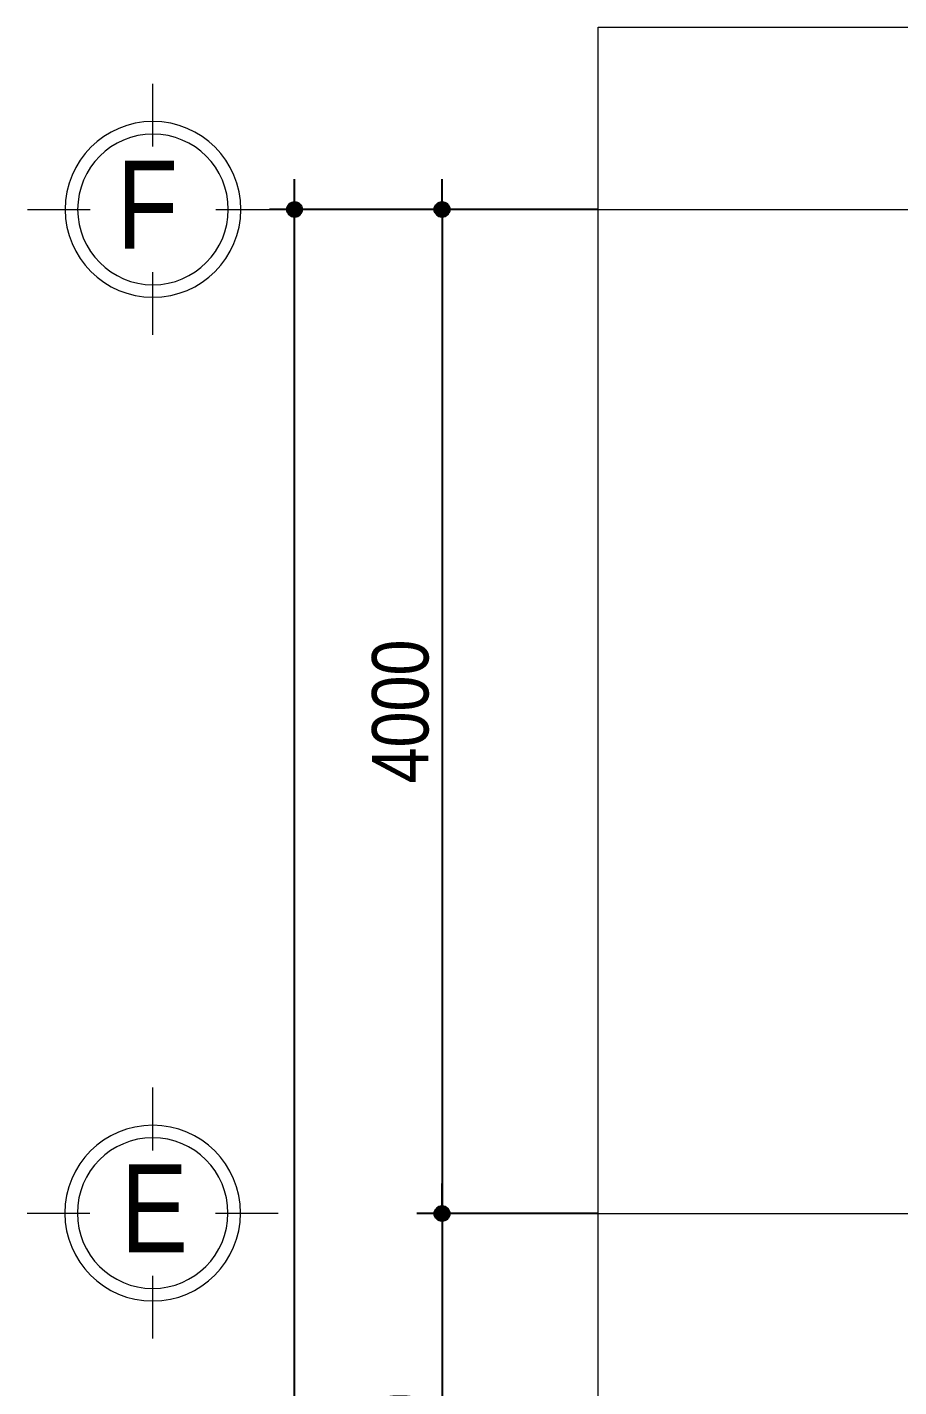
# Model space of a CAD drawing. Extents: x -79995 to 347433, y -157641 to 104789.
# Drawn here: x -17830 to -14358, y 71562 to 76977 of the extents above; entities that cross this region are included whole.
import ezdxf
from ezdxf.enums import TextEntityAlignment as Align

# ---------------------------------------------------------------- set-up
doc = ezdxf.new("R2010")
doc.units = 0
doc.linetypes.add('ACAD_ISO10W100', pattern=[18, 12, -3, 0, -3])
doc.layers.get('DEFPOINTS').update_dxf_attribs({"linetype": 'CONTINUOUS'})
doc.layers.add('DIM', color=1, linetype='CONTINUOUS')
doc.layers.add('TAGS', color=60, linetype='CONTINUOUS')
doc.layers.add('TEN TRUC', color=3, linetype='CONTINUOUS', lineweight=18)
doc.layers.add('TRUC', color=24, linetype='CONTINUOUS', lineweight=0)
doc.styles.add('HEL-CONDENSE', font='')
doc.styles.add('VNI-HELVE-CONDENSEN', font='')
doc.styles.get('HEL-CONDENSE').set_extended_font_data('VNI-Helve-Condense')
doc.styles.get('VNI-HELVE-CONDENSEN').set_extended_font_data('VNI-Helve-Condense')
doc.dimstyles.new('D100', dxfattribs={"dimtxt": 225, "dimasz": 1.2, "dimexe": 100, "dimexo": 0, "dimgap": 50, "dimtad": 1, "dimdec": 0, "dimzin": 13, "dimdsep": 46, "dimtxsty": 'HEL-CONDENSE', "dimblk": 'D50', "dimcen": 0, "dimclrd": 1, "dimclre": 1, "dimclrt": 7, "dimadec": 0, "dimazin": 0, "dimtfac": 1, "dimtdec": 0, "dimtmove": 0, "dimatfit": 3, "dimldrblk": 'D50', "dimfxl": 1, "dimtolj": 1, "dimtzin": 13, "dimarcsym": 0})

# ---------------------------------------------------------------- blocks, each defined once
blk = doc.blocks.new('D50')
at = {"layer": 'DIM'}
blk.add_hatch(color=256, dxfattribs=at).paths.add_polyline_path([(25, 0, 1), (-25, 0, 1)])
blk.add_line((25, 0), (100, 0), dxfattribs=at)
blk.add_circle((0, 0), 25, dxfattribs=at)
blk = doc.blocks.new('*D405')
at = {"layer": 'DEFPOINTS', "color": 0, "transparency": 16777216}
for p in [(-15555.5, 76251.7), (-16177.4, 72251.7), (-15555.5, 72251.7)]:
    blk.add_point(p, dxfattribs=at)
at = {"layer": 'DIM', "color": 1, "lineweight": -2, "transparency": 16777216}
for p, q in [((-15555.5, 76251.7), (-16277.4, 76251.7)), ((-16177.4, 76250.5), (-16177.4, 72252.9)), ((-15555.5, 72251.7), (-16277.4, 72251.7))]:
    blk.add_line(p, q, dxfattribs=at)
at = {"layer": 'DIM', "color": 1, "lineweight": -2, "transparency": 16777216, "xscale": 1.199999999999999, "yscale": 1.199999999999999, "zscale": 1.199999999999999}
for p, rotation in [((-16177.4, 76251.7), 90), ((-16177.4, 72251.7), 270)]:
    blk.add_blockref('D50', p, dxfattribs=dict(at, rotation=rotation))
at = {"layer": 'DIM', "color": 7, "transparency": 16777216, "insert": (-16342.3, 74251.7), "char_height": 225, "attachment_point": 5, "rotation": 90, "style": 'HEL-CONDENSE'}
blk.add_mtext('\\A1;4000', dxfattribs=at)
blk = doc.blocks.new('*D406')
at = {"layer": 'DEFPOINTS', "color": 0, "transparency": 16777216}
for p in [(-15555.5, 72251.7), (-16177.4, 70251.7), (-15555.5, 70251.7)]:
    blk.add_point(p, dxfattribs=at)
at = {"layer": 'DIM', "color": 1, "lineweight": -2, "transparency": 16777216}
for p, q in [((-15555.5, 72251.7), (-16277.4, 72251.7)), ((-16177.4, 72250.5), (-16177.4, 70252.9)), ((-15555.5, 70251.7), (-16277.4, 70251.7))]:
    blk.add_line(p, q, dxfattribs=at)
at = {"layer": 'DIM', "color": 1, "lineweight": -2, "transparency": 16777216, "xscale": 1.199999999999999, "yscale": 1.199999999999999, "zscale": 1.199999999999999}
for p, rotation in [((-16177.4, 72251.7), 90), ((-16177.4, 70251.7), 270)]:
    blk.add_blockref('D50', p, dxfattribs=dict(at, rotation=rotation))
at = {"layer": 'DIM', "color": 7, "transparency": 16777216, "insert": (-16342.3, 71251.7), "char_height": 225, "attachment_point": 5, "rotation": 90, "style": 'HEL-CONDENSE'}
blk.add_mtext('\\A1;2000', dxfattribs=at)
blk = doc.blocks.new('*D409')
at = {"layer": 'DEFPOINTS', "color": 0, "transparency": 16777216}
for p in [(-16764.7, 76251.7), (-15555.5, 76251.7), (-15555.5, 61351.7)]:
    blk.add_point(p, dxfattribs=at)
at = {"layer": 'DIM', "color": 1, "lineweight": -2, "transparency": 16777216}
for p, q in [((-15555.5, 76251.7), (-16864.7, 76251.7)), ((-16764.7, 61352.9), (-16764.7, 76250.5)), ((-15555.5, 61351.7), (-16864.7, 61351.7))]:
    blk.add_line(p, q, dxfattribs=at)
at = {"layer": 'DIM', "color": 1, "lineweight": -2, "transparency": 16777216, "xscale": 1.199999999999999, "yscale": 1.199999999999999, "zscale": 1.199999999999999}
for p, rotation in [((-16764.7, 76251.7), 90), ((-16764.7, 61351.7), 270)]:
    blk.add_blockref('D50', p, dxfattribs=dict(at, rotation=rotation))
at = {"layer": 'DIM', "color": 7, "transparency": 16777216, "insert": (-16929.6, 68801.7), "char_height": 225, "attachment_point": 5, "rotation": 90, "style": 'HEL-CONDENSE'}
blk.add_mtext('\\A1;14900', dxfattribs=at)
blk = doc.blocks.new('A$C206177D3')
at = {"layer": 'TEN TRUC', "ltscale": 1000}
for p, q in [((-36.6, 240.1), (-36.6, 490.1)), ((-286.6, -9.9), (-536.6, -9.9)), ((463.4, -9.9), (213.4, -9.9)), ((-36.6, -509.9), (-36.6, -259.9))]:
    blk.add_line(p, q, dxfattribs=at)
blk.add_circle((-36.6, -9.9), 350, dxfattribs=at)
at = {"layer": 'TEN TRUC', "color": 254, "ltscale": 1000}
blk.add_circle((-36.6, -9.9), 300, dxfattribs=at)

msp = doc.modelspace()

# ---------------------------------------------------------------- linework, layer by layer
at = {"layer": 'TRUC', "linetype": 'ACAD_ISO10W100', "ltscale": 0.2}
msp.add_lwpolyline([(-15555.532, 76977.493), (22214.78, 76977.493), (22214.78, 60551.712), (-15555.532, 60551.712)], close=True, dxfattribs=at)
for points in [[(-15555.532, 76251.712), (22214.78, 76251.712)], [(-15555.532, 72251.712), (22214.78, 72251.712)]]:
    msp.add_lwpolyline(points, dxfattribs=at)

# ---------------------------------------------------------------- block references
at = {"layer": 'TEN TRUC', "ltscale": 1000}
ref = msp.add_blockref('A$C206177D3', (-17365.569, 76261.566), dxfattribs=dict(at, xscale=-1))
ref.add_attrib('A', 'F', dxfattribs={"layer": 'TAGS', "color": 7, "ltscale": 1000, "height": 350, "style": 'VNI-HELVE-CONDENSEN'}).set_placement((-17351.531, 76095.928), align=Align.CENTER)
ref = msp.add_blockref('A$C206177D3', (-17366.683, 72263.612), dxfattribs=dict(at, xscale=-1))
ref.add_attrib('A', 'E', dxfattribs={"layer": 'TAGS', "color": 7, "ltscale": 1000, "height": 350, "style": 'VNI-HELVE-CONDENSEN'}).set_placement((-17323.712, 72097.974), align=Align.CENTER)

# ---------------------------------------------------------------- dimensions: what is measured, and where the dimension line sits
at = {"layer": 'DIM'}
for p1, p2, distance, picture, middle in [((-15555.532, 61351.712), (-15555.532, 76251.712), 1209.184, '*D409', (-16929.616, 68801.712)), ((-15555.532, 76251.712), (-15555.532, 72251.712), -621.86, '*D405', (-16342.292, 74251.712))]:
    dim = msp.add_aligned_dim(p1=p1, p2=p2, distance=distance, dimstyle='D100', dxfattribs=at)
    dim.commit()
    dim.dimension.update_dxf_attribs({"geometry": picture, "text_midpoint": middle})
dim = msp.add_linear_dim(base=(-16177.392, 70251.712), p1=(-15555.532, 72251.712), p2=(-15555.532, 70251.712), angle=90, dimstyle='D100', override={"dimtmove": 1}, dxfattribs=at)
dim.commit()
dim.dimension.update_dxf_attribs({"geometry": '*D406', "text_midpoint": (-16342.292, 71251.712)})

doc.saveas('drawing.dxf')
